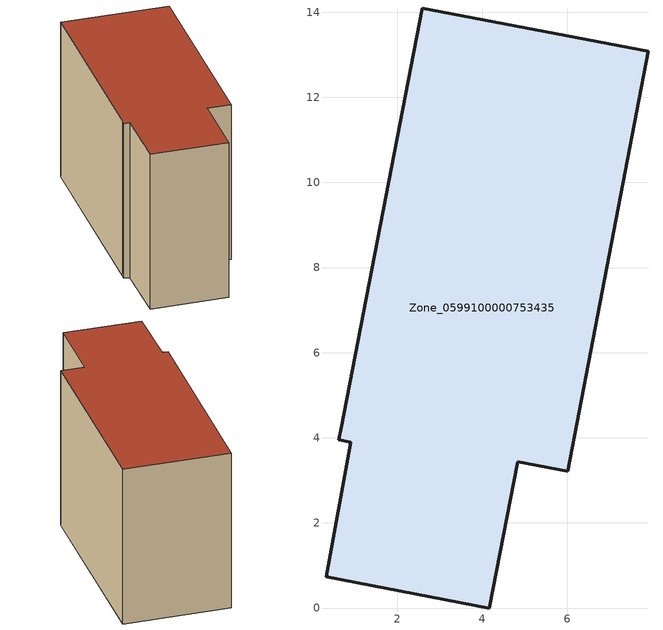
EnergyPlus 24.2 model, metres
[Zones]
Zone_0599100000753435
 floor ground (C_G): 0.9,3.89 0.63,3.96 0.69,4.24 2.59,14.1 7.9,13.08 6.01,3.21 4.83,3.44 4.17,0 0.34,0.74 z0
 wall outside (C_F): 4.83,3.44 6.01,3.21 7.9,13.08 2.59,14.1 0.69,4.24 0.63,3.96 0.9,3.89 0.34,0.74 4.17,0 4.83,3.44 z0:8.43
 roof outside (C_R): 0.9,3.89 0.34,0.74 4.17,0 4.83,3.44 6.01,3.21 7.9,13.08 2.59,14.1 0.69,4.24 0.63,3.96 z8.43
[BUILDING]
Pand.0599100000753435: North Axis=0; Terrain=City; Loads Convergence Tolerance Value=0.04; Temperature Convergence Tolerance Value=0.4; Solar Distribution=FullExterior; Maximum Number of Warmup Days=25; Minimum Number of Warmup Days=1
[Site:Location]
Rotterdam.The.Hague.AP_ZH_NLD Design_Conditions: Latitude=51.96; Longitude=4.45; Time Zone=1; Elevation=-4.5
[SITE:GROUNDTEMPERATURE:BUILDINGSURFACE]
18, 18, 18, 18, 18, 18, 18, 18, 18, 18, 18, 18
[MATERIAL] Thermal Absorptance=0.9; Solar Absorptance=0.7; Visible Absorptance=0.7
Name | Roughness | Thickness | Conductivity | Density | Specific Heat
G.TI.2006-2014 | MediumSmooth | 0.15 | 0.06 | 540 | 1210
F.TI.2006-2014 | Rough | 0.3 | 0.12 | 1920 | 840
R.TI.2006-2014 | MediumRough | 0.2 | 0.08 | 1500 | 1000
[CONSTRUCTION]
C_G: G.TI.2006-2014
C_F: F.TI.2006-2014
C_R: R.TI.2006-2014
[ZONE]
Zone_0599100000753435: Type=1; Multiplier=1; Ceiling Height=Autocalculate; Volume=Autocalculate; Floor Area=autocalculate; Part of Total Floor Area=Yes
[ZONEINFILTRATION:DESIGNFLOWRATE]
Infil_Zone_0599100000753435: Zone or ZoneList or Space or SpaceList=Zone_0599100000753435; Schedule=AlwaysOn; Design Flow Rate Calculation Method=Flow/Area; Flow Rate per Floor Area=0.0015; Constant Term Coefficient=1; Temperature Term Coefficient=0; Velocity Term Coefficient=0; Velocity Squared Term Coefficient=0
[HVACTEMPLATE:ZONE:IDEALLOADSAIRSYSTEM]
Zone_0599100000753435: Maximum Heating Supply Air Temperature=50; Minimum Cooling Supply Air Temperature=13; Maximum Heating Supply Air Humidity Ratio=0.0156; Minimum Cooling Supply Air Humidity Ratio=0.0077; Heating Limit=NoLimit; Cooling Limit=NoLimit; Dehumidification Control Type=ConstantSensibleHeatRatio; Cooling Sensible Heat Ratio=0.7; Dehumidification Setpoint=60; Humidification Control Type=None; Humidification Setpoint=30; Outdoor Air Method=None; Outdoor Air Flow Rate per Person=0.00944; Outdoor Air Flow Rate per Zone Floor Area=0; Outdoor Air Flow Rate per Zone=0; Demand Controlled Ventilation Type=None; Outdoor Air Economizer Type=NoEconomizer; Heat Recovery Type=None; Sensible Heat Recovery Effectiveness=0.7; Latent Heat Recovery Effectiveness=0.65
[ZONECONTROL:THERMOSTAT]
ThermostatControl_Zone_0599100000753435: Zone or ZoneList=Zone_0599100000753435; Control Type Schedule=DualSetpointControlType; Control 1=Thermostat_Zone_0599100000753435; Temperature Difference Between Cutout And Setpoint=0
[THERMOSTATSETPOINT:DUALSETPOINT]
Thermostat_Zone_0599100000753435: Heating Setpoint Temperature Schedule=HeatingSetpoint_Zone_0599100000753435; Cooling Setpoint Temperature Schedule=CoolingSetpoint_Zone_0599100000753435
[SCHEDULE:COMPACT]
HeatingSetpoint_Zone_0599100000753435: Through: 12/31, For: AllDays, Until: 24:00, 21
CoolingSetpoint_Zone_0599100000753435: Through: 12/31, For: AllDays, Until: 24:00, 24
DualSetpointControlType: Through: 12/31, For: AllDays, Until: 24:00, 4
AlwaysOn: Through: 12/31, For: AllDays, Until: 24:00, 1
